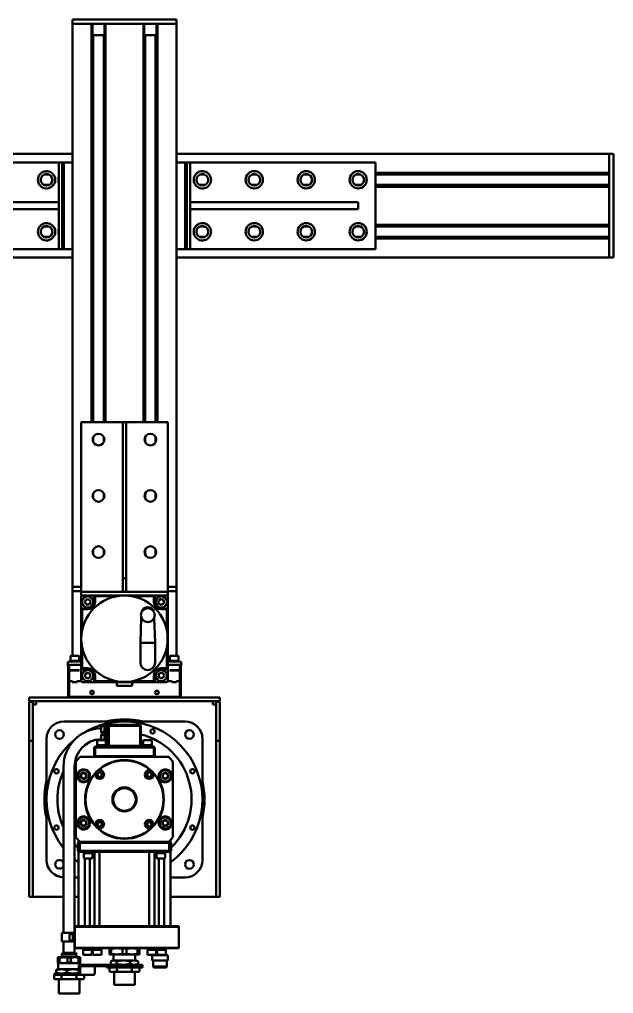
# Model space of a CAD drawing. Header units: millimetres. Extents: x 0 to 841, y 0 to 594.
# Drawn here: x 534.2 to 602.8, y 104.5 to 217 of the extents above; entities that cross this region are included whole.
import ezdxf

# ---------------------------------------------------------------- set-up
doc = ezdxf.new("R2010")
doc.units = ezdxf.units.MM
doc.header["$LTSCALE"] = 0.75
doc.layers.add('Visible', color=7, linetype='Continuous', lineweight=50)

msp = doc.modelspace()

# ---------------------------------------------------------------- linework, layer by layer
at = {"layer": 'Visible', "extrusion": (-1, 4e-16, 0)}
for p, q in [((552.2876, 216.9693), (540.2876, 216.9693)), ((540.2876, 216.9693), (540.2876, 216.8693)), ((540.2876, 216.4693), (540.2876, 216.8693)), ((552.2876, 216.4693), (540.2876, 216.4693)), ((540.2876, 216.4693), (540.2876, 151.4693)), ((542.4826, 216.4693), (540.2876, 216.4693)), ((542.4826, 216.4693), (542.4826, 170.4693)), ((542.5826, 216.4693), (542.5826, 170.4693)), ((543.9926, 216.4693), (543.9926, 170.4693)), ((544.0926, 216.4693), (544.0926, 170.4693)), ((548.4826, 216.4693), (544.0926, 216.4693)), ((548.4826, 216.4693), (548.4826, 170.4693)), ((548.5826, 216.4693), (548.5826, 170.4693)), ((549.9926, 216.4693), (549.9926, 170.4693)), ((550.0926, 216.4693), (550.0926, 170.4693)), ((552.2876, 216.4693), (550.0926, 216.4693)), ((552.2876, 216.8693), (552.2876, 216.9693)), ((552.2876, 216.8693), (552.2876, 216.4693)), ((552.2876, 216.4693), (552.2876, 151.4693)), ((542.5873, 215.1693), (542.5826, 215.1693)), ((543.9926, 215.1693), (542.5873, 215.1693)), ((542.6876, 215.1693), (542.6876, 170.4693)), ((543.8876, 215.1693), (543.8876, 170.4693)), ((549.988, 215.1693), (548.5826, 215.1693)), ((548.6876, 215.1693), (548.6876, 170.4693)), ((549.8876, 215.1693), (549.8876, 170.4693)), ((549.9926, 215.1693), (549.988, 215.1693)), ((540.2876, 201.4693), (490.2876, 201.4693)), ((552.2876, 201.4693), (602.2876, 201.4693)), ((602.2876, 201.4693), (602.2876, 189.4693)), ((602.6876, 201.4693), (602.2876, 201.4693)), ((602.2876, 201.4693), (602.2876, 199.2743)), ((602.7876, 189.5693), (602.7876, 201.3693)), ((517.6876, 200.4589), (538.1876, 200.4589)), ((538.1876, 200.4589), (538.6876, 200.4589)), ((538.6876, 190.4589), (538.6876, 200.4589)), ((539.0876, 200.4589), (538.6876, 200.4589)), ((539.0876, 200.2589), (539.2876, 200.4589)), ((539.0876, 200.4589), (539.2876, 200.4589)), ((539.0876, 190.6589), (539.0876, 200.2589)), ((539.2876, 200.4589), (539.2876, 190.4589)), ((540.2876, 200.4589), (539.2876, 200.4589)), ((553.2876, 200.4589), (552.2876, 200.4589)), ((553.2876, 200.4589), (553.4876, 200.2589)), ((553.2876, 190.4589), (553.2876, 200.4589)), ((553.2876, 200.4589), (553.4876, 200.4589)), ((553.8876, 200.4589), (553.4876, 200.4589)), ((553.4876, 200.2589), (553.4876, 190.6589)), ((553.8876, 200.4589), (553.8876, 190.4589)), ((553.8876, 200.4589), (554.3876, 200.4589)), ((554.3876, 200.4589), (574.8876, 200.4589)), ((575.2876, 200.4589), (574.8876, 200.4589)), ((575.2876, 200.4589), (575.2876, 190.4589)), ((537.5759, 199.0693), (536.9994, 199.0693)), ((554.9993, 199.0693), (555.5759, 199.0693)), ((560.9993, 199.0693), (561.5759, 199.0693)), ((566.9993, 199.0693), (567.5759, 199.0693)), ((572.9993, 199.0693), (573.5759, 199.0693)), ((575.2876, 199.2743), (602.2876, 199.2743)), ((575.2876, 199.1743), (602.2876, 199.1743)), ((575.2876, 199.0693), (602.2876, 199.0693)), ((537.6162, 197.8693), (536.9591, 197.8693)), ((554.9591, 197.8693), (555.6161, 197.8693)), ((560.9591, 197.8693), (561.6161, 197.8693)), ((566.9591, 197.8693), (567.6161, 197.8693)), ((572.9591, 197.8693), (573.6161, 197.8693)), ((575.2876, 197.8693), (602.2876, 197.8693)), ((575.2876, 197.7643), (602.2876, 197.7643)), ((575.2876, 197.6643), (602.2876, 197.6643)), ((602.2876, 197.6643), (602.2876, 193.2743)), ((519.2876, 195.8589), (538.6876, 195.8589)), ((553.8876, 195.8589), (573.2876, 195.8589)), ((573.2876, 195.8589), (573.2876, 195.0589)), ((538.6876, 195.0589), (519.2876, 195.0589)), ((573.2876, 195.0589), (553.8876, 195.0589)), ((537.5759, 193.0693), (536.9994, 193.0693)), ((554.9993, 193.0693), (555.5759, 193.0693)), ((560.9993, 193.0693), (561.5759, 193.0693)), ((566.9993, 193.0693), (567.5759, 193.0693)), ((572.9993, 193.0693), (573.5759, 193.0693)), ((575.2876, 193.2743), (602.2876, 193.2743)), ((575.2876, 193.1743), (602.2876, 193.1743)), ((575.2876, 193.0693), (602.2876, 193.0693)), ((537.6162, 191.8693), (536.9591, 191.8693)), ((554.9591, 191.8693), (555.6161, 191.8693)), ((560.9591, 191.8693), (561.6161, 191.8693)), ((566.9591, 191.8693), (567.6161, 191.8693)), ((572.9591, 191.8693), (573.6161, 191.8693)), ((575.2876, 191.8693), (602.2876, 191.8693)), ((575.2876, 191.7643), (602.2876, 191.7643)), ((575.2876, 191.6643), (602.2876, 191.6643)), ((602.2876, 191.6643), (602.2876, 189.4693)), ((538.1876, 190.4589), (517.6876, 190.4589)), ((538.6876, 190.4589), (538.1876, 190.4589)), ((538.6876, 190.4589), (539.0876, 190.4589)), ((539.2876, 190.4589), (539.0876, 190.6589)), ((539.2876, 190.4589), (539.0876, 190.4589)), ((539.2876, 190.4589), (540.2876, 190.4589)), ((552.2876, 190.4589), (553.2876, 190.4589)), ((553.4876, 190.6589), (553.2876, 190.4589)), ((553.4876, 190.4589), (553.2876, 190.4589)), ((553.4876, 190.4589), (553.8876, 190.4589)), ((554.3876, 190.4589), (553.8876, 190.4589)), ((574.8876, 190.4589), (554.3876, 190.4589)), ((574.8876, 190.4589), (575.2876, 190.4589)), ((540.2876, 189.4693), (490.2876, 189.4693)), ((552.2876, 189.4693), (602.2876, 189.4693)), ((602.2876, 189.4693), (602.6876, 189.4693)), ((541.2876, 170.4693), (541.2876, 151.2693)), ((546.0876, 170.4693), (541.2876, 170.4693)), ((546.4876, 170.4693), (546.0876, 170.4693)), ((546.0876, 152.4693), (546.0876, 170.4693)), ((551.2876, 170.4693), (546.4876, 170.4693)), ((546.4876, 170.4693), (546.4876, 152.4693)), ((551.2876, 151.2693), (551.2876, 170.4693)), ((542.6876, 168.7785), (542.6876, 168.16)), ((543.8876, 168.7785), (543.8876, 168.16)), ((548.6876, 168.7785), (548.6876, 168.16)), ((549.8876, 168.7785), (549.8876, 168.16)), ((542.6876, 162.2785), (542.6876, 161.66)), ((543.8876, 162.2785), (543.8876, 161.66)), ((548.6876, 162.2785), (548.6876, 161.66)), ((549.8876, 162.2785), (549.8876, 161.66)), ((542.6876, 155.7785), (542.6876, 155.16)), ((543.8876, 155.7785), (543.8876, 155.16)), ((548.6876, 155.7785), (548.6876, 155.16)), ((549.8876, 155.7785), (549.8876, 155.16)), ((546.4876, 152.4693), (546.0876, 152.4693)), ((546.0876, 150.8693), (546.0876, 152.4693)), ((546.4876, 152.4693), (546.4876, 150.8693)), ((541.2876, 151.4693), (540.2876, 151.4693)), ((540.2876, 151.0693), (540.2876, 151.4693)), ((541.2876, 151.4693), (540.2876, 151.4693)), ((540.2876, 151.0693), (540.2876, 150.9693)), ((541.2876, 150.9693), (540.2876, 150.9693)), ((540.2876, 150.9693), (540.2876, 143.5148)), ((541.2876, 151.2693), (541.2876, 150.8693)), ((541.2876, 150.4693), (541.2876, 150.8693)), ((541.2876, 150.8693), (551.2876, 150.8693)), ((546.0876, 150.8693), (546.4876, 150.8693)), ((552.2876, 151.4693), (551.2876, 151.4693)), ((552.2876, 151.4693), (551.2876, 151.4693)), ((551.2876, 150.8693), (551.2876, 151.2693)), ((552.2876, 150.9693), (551.2876, 150.9693)), ((551.2876, 150.4693), (551.2876, 150.8693)), ((552.2876, 151.4693), (552.2876, 151.0693)), ((552.2876, 150.9693), (552.2876, 151.0693)), ((552.2876, 150.9693), (552.2876, 143.5148)), ((541.2876, 150.3693), (541.3876, 150.4693)), ((541.3876, 150.4693), (541.2876, 150.4693)), ((541.2876, 148.9693), (541.2876, 150.3693)), ((541.3876, 150.4693), (542.7876, 150.4693)), ((541.6912, 149.7193), (541.8644, 150.0193)), ((541.8644, 149.4193), (541.6912, 149.7193)), ((541.8644, 150.0193), (542.2108, 150.0193)), ((542.2108, 150.0193), (542.384, 149.7193)), ((542.384, 149.7193), (542.2108, 149.4193)), ((549.7876, 150.4693), (542.7876, 150.4693)), ((542.7876, 150.4693), (542.8876, 150.3693)), ((542.7876, 150.4693), (542.7876, 149.7193)), ((542.8876, 150.3693), (545.3693, 150.3693)), ((542.8876, 149.7193), (542.8876, 150.3693)), ((547.206, 150.3693), (549.6876, 150.3693)), ((549.6876, 150.3693), (549.7876, 150.4693)), ((549.6876, 150.3693), (549.6876, 149.7193)), ((549.7876, 150.4693), (551.1876, 150.4693)), ((549.7876, 149.7193), (549.7876, 150.4693)), ((550.2376, 149.8925), (550.5376, 150.0657)), ((550.2376, 149.546), (550.2376, 149.8925)), ((550.5376, 150.0657), (550.8376, 149.8925)), ((550.8376, 149.8925), (550.8376, 149.546)), ((551.1876, 150.4693), (551.2876, 150.3693)), ((551.2876, 150.4693), (551.1876, 150.4693)), ((551.2876, 150.3693), (551.2876, 148.9693)), ((541.2876, 148.9693), (541.2876, 141.9693)), ((541.3876, 148.8693), (541.2876, 148.9693)), ((542.0376, 148.9693), (541.2876, 148.9693)), ((541.3876, 146.3876), (541.3876, 148.8693)), ((541.3876, 148.8693), (542.0376, 148.8693)), ((542.2108, 149.4193), (541.8644, 149.4193)), ((550.5376, 149.3728), (550.2376, 149.546)), ((550.8376, 149.546), (550.5376, 149.3728)), ((551.2876, 148.9693), (550.5376, 148.9693)), ((550.5376, 148.8693), (551.1876, 148.8693)), ((551.2876, 148.9693), (551.1876, 148.8693)), ((551.1876, 148.8693), (551.1876, 146.3876)), ((551.2876, 141.9693), (551.2876, 148.9693)), ((548.2267, 147.9353), (548.1245, 145.0093)), ((548.1246, 145.0093), (548.2314, 147.9212)), ((549.7201, 147.8605), (549.8246, 145.0093)), ((549.8247, 145.0093), (549.7248, 147.8714)), ((541.3876, 142.0693), (541.3876, 144.5509)), ((548.1245, 145.0093), (548.1245, 142.7094)), ((549.8246, 145.0093), (548.1246, 145.0093)), ((548.1246, 142.7093), (548.1246, 145.0093)), ((549.8246, 145.0093), (549.8246, 142.7093)), ((549.8247, 142.7094), (549.8247, 145.0093)), ((551.1876, 144.5509), (551.1876, 142.0693)), ((539.7543, 142.8187), (540.5376, 142.8448)), ((540.0376, 143.4548), (540.0376, 142.9148)), ((541.0376, 142.9148), (540.0376, 142.9148)), ((540.0376, 142.8448), (540.0376, 142.9148)), ((541.0376, 142.8448), (540.0376, 142.8448)), ((540.0976, 143.5148), (540.9776, 143.5148)), ((540.2376, 142.8448), (540.2376, 142.8348)), ((541.0376, 143.4548), (541.0376, 142.9148)), ((541.0376, 142.8448), (541.0376, 142.9148)), ((541.0376, 142.8615), (541.2876, 142.8698)), ((551.2876, 142.8698), (551.5376, 142.8615)), ((551.5376, 143.4548), (551.5376, 142.9148)), ((552.5376, 142.9148), (551.5376, 142.9148)), ((551.5376, 142.8448), (551.5376, 142.9148)), ((552.5376, 142.8448), (551.5376, 142.8448)), ((551.5976, 143.5148), (552.4776, 143.5148)), ((552.0376, 142.8448), (552.8209, 142.8187)), ((552.3376, 142.8448), (552.3376, 142.8348)), ((552.5376, 143.4548), (552.5376, 142.9148)), ((552.5376, 142.8448), (552.5376, 142.9148)), ((539.7543, 142.8187), (539.7876, 141.8193)), ((539.7876, 142.3693), (539.8876, 142.4693)), ((539.7876, 142.3693), (539.7876, 140.5693)), ((539.8876, 142.4693), (541.2876, 142.4693)), ((539.8876, 140.5693), (539.8876, 142.4693)), ((541.0376, 141.8593), (540.0376, 141.8593)), ((540.0376, 141.7893), (540.0376, 141.8593)), ((541.0376, 141.7893), (540.0376, 141.7893)), ((541.0376, 141.7893), (541.0376, 141.8593)), ((541.2876, 141.9693), (541.3876, 142.0693)), ((541.2876, 140.5693), (541.2876, 141.9693)), ((541.2876, 141.9693), (542.0376, 141.9693)), ((542.0376, 142.0693), (541.3876, 142.0693)), ((551.1876, 142.0693), (550.5376, 142.0693)), ((550.5376, 141.9693), (551.2876, 141.9693)), ((551.1876, 142.0693), (551.2876, 141.9693)), ((551.2876, 142.4693), (552.6876, 142.4693)), ((551.2876, 141.9693), (551.2876, 140.5693)), ((552.5376, 141.8593), (551.5376, 141.8593)), ((551.5376, 141.7893), (551.5376, 141.8593)), ((552.5376, 141.7893), (551.5376, 141.7893)), ((552.5376, 141.7893), (552.5376, 141.8593)), ((552.6876, 142.4693), (552.7876, 142.3693)), ((552.6876, 142.4693), (552.6876, 140.5693)), ((552.8209, 142.8187), (552.7876, 141.8193)), ((552.7876, 140.5693), (552.7876, 142.3693)), ((541.7376, 141.3925), (542.0376, 141.5657)), ((541.7376, 141.046), (541.7376, 141.3925)), ((542.0376, 140.8728), (541.7376, 141.046)), ((542.0376, 141.5657), (542.3376, 141.3925)), ((542.3376, 141.046), (542.0376, 140.8728)), ((542.3376, 141.3925), (542.3376, 141.046)), ((542.7876, 141.2193), (542.7876, 140.4693)), ((542.8876, 140.5693), (542.8876, 141.2193)), ((549.6876, 141.2193), (549.6876, 140.5693)), ((549.7876, 140.4693), (549.7876, 141.2193)), ((550.1912, 141.2193), (550.3644, 141.5193)), ((550.3644, 140.9193), (550.1912, 141.2193)), ((550.3644, 141.5193), (550.7108, 141.5193)), ((550.7108, 140.9193), (550.3644, 140.9193)), ((550.7108, 141.5193), (550.884, 141.2193)), ((550.884, 141.2193), (550.7108, 140.9193)), ((539.8876, 140.5693), (539.7876, 140.5693)), ((539.7876, 140.5693), (539.7876, 138.7693)), ((539.7876, 140.5693), (539.8876, 140.5693)), ((539.8876, 138.7693), (539.8876, 140.5693)), ((539.8876, 140.5693), (540.2376, 140.5693)), ((539.8876, 140.5693), (540.2876, 140.5693)), ((540.2376, 140.4393), (540.2376, 140.5693)), ((540.8376, 140.4393), (540.2376, 140.4393)), ((540.2876, 140.5693), (540.2876, 140.4693)), ((540.7876, 140.4693), (540.2876, 140.4693)), ((540.7876, 140.4693), (540.7876, 140.5693)), ((540.7876, 140.5693), (541.2876, 140.5693)), ((540.8376, 140.5693), (541.2876, 140.5693)), ((540.8376, 140.5693), (540.8376, 140.4393)), ((541.3876, 140.4693), (541.2876, 140.5693)), ((542.7876, 140.4693), (541.3876, 140.4693)), ((542.8876, 140.5693), (542.7876, 140.4693)), ((542.7876, 140.4693), (549.7876, 140.4693)), ((545.3693, 140.5693), (542.8876, 140.5693)), ((545.3876, 140.4693), (545.3876, 140.0493)), ((545.3876, 140.0493), (547.1876, 140.0493)), ((547.1876, 140.4693), (547.1876, 140.0493)), ((549.6876, 140.5693), (547.206, 140.5693)), ((549.7876, 140.4693), (549.6876, 140.5693)), ((551.1876, 140.4693), (549.7876, 140.4693)), ((551.2876, 140.5693), (551.1876, 140.4693)), ((551.2876, 140.5693), (551.7776, 140.5693)), ((551.2876, 140.5693), (551.7876, 140.5693)), ((551.7776, 140.4393), (551.7776, 140.5693)), ((552.2976, 140.4393), (551.7776, 140.4393)), ((551.7876, 140.5693), (551.7876, 140.4693)), ((552.2876, 140.4693), (551.7876, 140.4693)), ((552.2876, 140.5693), (552.6876, 140.5693)), ((552.2876, 140.4693), (552.2876, 140.5693)), ((552.2976, 140.5693), (552.6876, 140.5693)), ((552.2976, 140.5693), (552.2976, 140.4393)), ((552.7876, 140.5693), (552.6876, 140.5693)), ((552.6876, 140.5693), (552.6876, 138.7693)), ((552.6876, 140.5693), (552.7876, 140.5693)), ((552.7876, 138.7693), (552.7876, 140.5693)), ((535.2876, 138.6693), (535.2876, 138.2693)), ((535.2876, 138.6693), (557.2876, 138.6693)), ((539.7876, 138.7693), (539.8876, 138.7693)), ((539.7876, 138.7693), (539.8876, 138.6693)), ((539.8876, 138.6693), (539.8876, 138.7693)), ((552.6876, 138.7693), (539.8876, 138.7693)), ((552.7876, 138.7693), (552.6876, 138.7693)), ((552.6876, 138.6693), (552.6876, 138.7693)), ((552.6876, 138.6693), (552.7876, 138.7693)), ((557.2876, 138.6693), (557.2876, 138.2693)), ((557.2876, 138.2693), (535.2876, 138.2693)), ((535.2876, 138.1693), (535.6876, 138.1693)), ((535.2876, 136.1693), (535.2876, 138.1693)), ((535.6876, 136.1693), (535.6876, 138.1693)), ((536.0876, 137.8693), (535.6876, 137.8693)), ((536.0876, 138.2693), (536.0876, 137.8693)), ((556.4876, 137.8693), (556.4876, 138.2693)), ((556.8876, 137.8693), (556.4876, 137.8693)), ((556.8876, 138.1693), (557.2876, 138.1693)), ((556.8876, 136.1693), (556.8876, 138.1693)), ((557.2876, 138.1693), (557.2876, 136.1693)), ((535.2876, 133.6693), (535.2876, 136.1693)), ((535.6876, 136.1693), (535.6876, 133.6693)), ((556.8876, 133.6693), (556.8876, 136.1693)), ((557.2876, 136.1693), (557.2876, 133.6693)), ((539.2876, 135.9193), (553.2876, 135.9193)), ((543.5776, 134.7193), (543.5776, 135.3193)), ((543.9776, 135.3693), (543.6276, 135.3693)), ((543.7376, 135.5193), (543.6876, 135.4693)), ((543.6876, 135.4693), (543.6876, 135.3693)), ((543.7376, 135.5193), (543.7376, 135.3693)), ((544.0876, 135.5193), (543.7376, 135.5193)), ((543.9776, 134.6693), (543.9776, 135.3693)), ((544.0876, 135.3493), (543.9776, 135.3493)), ((544.1376, 135.4693), (544.0876, 135.5193)), ((544.0876, 133.7744), (544.0876, 135.5193)), ((544.3876, 135.5193), (544.0876, 135.5193)), ((544.1376, 133.5693), (544.1376, 135.4693)), ((544.3376, 135.4693), (544.1376, 135.4693)), ((544.3876, 135.5193), (544.3376, 135.4693)), ((544.3376, 133.5693), (544.3376, 135.4693)), ((548.2007, 135.9693), (544.3745, 135.9693)), ((544.3876, 135.5193), (544.3876, 133.5193)), ((544.8876, 135.5193), (544.3876, 135.5193)), ((544.4376, 135.4693), (544.4376, 133.5193)), ((544.4376, 135.4693), (544.8876, 135.4693)), ((544.4876, 135.4193), (544.4376, 135.4693)), ((548.0876, 135.4193), (544.4876, 135.4193)), ((544.4876, 135.4193), (544.4876, 133.1193)), ((544.8876, 135.4693), (544.8876, 135.5193)), ((544.8876, 135.5193), (548.0876, 135.5193)), ((548.1376, 135.4693), (548.0876, 135.5193)), ((548.1376, 135.4693), (548.0876, 135.4193)), ((548.0876, 133.1193), (548.0876, 135.4193)), ((548.1876, 135.4193), (548.1376, 135.4693)), ((548.1876, 135.4193), (548.1876, 133.1193)), ((537.2876, 119.9193), (537.2876, 133.9193)), ((543.5776, 133.7793), (543.5776, 134.3193)), ((543.9776, 134.6693), (543.6276, 134.6693)), ((543.9776, 134.3693), (543.6276, 134.3693)), ((543.6876, 134.6693), (543.6876, 134.3693)), ((543.7376, 134.6693), (543.7376, 134.3693)), ((544.0876, 134.6893), (543.9776, 134.6893)), ((543.9776, 133.7793), (543.9776, 134.3693)), ((544.0876, 134.3493), (543.9776, 134.3493)), ((555.2876, 133.9193), (555.2876, 119.9193)), ((535.2876, 133.6693), (535.6876, 133.6693)), ((535.2876, 133.6693), (535.2876, 124.4193)), ((535.6876, 124.4193), (535.6876, 133.6693)), ((542.8376, 132.9693), (542.7876, 132.9193)), ((542.7876, 131.9193), (542.7876, 132.9193)), ((542.8876, 133.0193), (542.8376, 132.9693)), ((542.8876, 132.9193), (542.8376, 132.9693)), ((542.8876, 133.0193), (549.6876, 133.0193)), ((549.6876, 132.9193), (542.8876, 132.9193)), ((542.8876, 132.9193), (542.8876, 131.9193)), ((543.136, 133.1793), (543.136, 133.7043)), ((543.136, 133.1793), (544.136, 133.1793)), ((543.142, 133.1793), (543.142, 133.0193)), ((543.211, 133.7793), (544.061, 133.7793)), ((543.5436, 133.1793), (543.636, 133.0193)), ((543.7283, 133.0193), (543.636, 133.1793)), ((544.13, 133.1793), (544.13, 133.0193)), ((544.136, 133.1793), (544.136, 133.7043)), ((544.136, 133.5676), (544.1376, 133.5693)), ((544.136, 133.5193), (544.3876, 133.5193)), ((544.1376, 133.5693), (544.3376, 133.5693)), ((544.3376, 133.5693), (544.3876, 133.5193)), ((544.3876, 133.5193), (544.4376, 133.5193)), ((544.3876, 133.1193), (544.3876, 133.5193)), ((544.3876, 133.1193), (544.4376, 133.0693)), ((544.4376, 133.0693), (544.4876, 133.1193)), ((544.4876, 133.0193), (544.4376, 133.0693)), ((548.0876, 133.1193), (544.4876, 133.1193)), ((548.0876, 133.1193), (548.1376, 133.0693)), ((548.1376, 133.0693), (548.0876, 133.0193)), ((548.1376, 133.0693), (548.1876, 133.1193)), ((548.4393, 133.1793), (548.4393, 133.7043)), ((548.4393, 133.1793), (549.4393, 133.1793)), ((548.4453, 133.1793), (548.4453, 133.0193)), ((548.5143, 133.7793), (549.3643, 133.7793)), ((548.8469, 133.1793), (548.9393, 133.0193)), ((549.0316, 133.0193), (548.9393, 133.1793)), ((549.4333, 133.1793), (549.4333, 133.0193)), ((549.4393, 133.1793), (549.4393, 133.7043)), ((549.6876, 133.0193), (549.7376, 132.9693)), ((549.7376, 132.9693), (549.6876, 132.9193)), ((549.6876, 131.9193), (549.6876, 132.9193)), ((549.7876, 132.9193), (549.7376, 132.9693)), ((549.7876, 132.9193), (549.7876, 131.9193)), ((556.8876, 133.6693), (557.2876, 133.6693)), ((556.8876, 133.6693), (556.8876, 124.4193)), ((557.2876, 124.4193), (557.2876, 133.6693)), ((551.4257, 131.8193), (541.1495, 131.8193)), ((542.7876, 131.9193), (542.8376, 131.8693)), ((542.8376, 131.8693), (542.8876, 131.9193)), ((542.8376, 131.8693), (542.8876, 131.8193)), ((542.8876, 131.9193), (549.6876, 131.9193)), ((549.6876, 131.9193), (549.7376, 131.8693)), ((549.7376, 131.8693), (549.6876, 131.8193)), ((549.7376, 131.8693), (549.7876, 131.9193)), ((539.2526, 130.7193), (539.2526, 111.4993)), ((540.5226, 130.7193), (540.5226, 111.4993)), ((540.6876, 131.2839), (540.6876, 122.5546)), ((551.8876, 122.5546), (551.8876, 131.2839)), ((541.4175, 129.9586), (541.2204, 129.6713)), ((541.2204, 129.6713), (541.3707, 129.3569)), ((541.3707, 129.3569), (541.7181, 129.3299)), ((541.7648, 129.9316), (541.4175, 129.9586)), ((541.7181, 129.3299), (541.9151, 129.6173)), ((541.7648, 129.9316), (541.9151, 129.6173)), ((542.1812, 129.4292), (542.2905, 129.4292)), ((542.2051, 129.5166), (542.3109, 129.5166)), ((542.3167, 129.5569), (542.2119, 129.5569)), ((543.4238, 130.0717), (543.1738, 129.9274)), ((543.1738, 129.9274), (543.1738, 129.6387)), ((543.1738, 129.6387), (543.4238, 129.4944)), ((543.6738, 129.9274), (543.4238, 130.0717)), ((543.4238, 129.4944), (543.6738, 129.6387)), ((543.6738, 129.6387), (543.6738, 129.9274)), ((549.0071, 130.033), (548.8627, 129.783)), ((548.8627, 129.783), (549.0071, 129.533)), ((549.2957, 130.033), (549.0071, 130.033)), ((549.0071, 129.533), (549.2957, 129.533)), ((549.4401, 129.783), (549.2957, 130.033)), ((549.2957, 129.533), (549.4401, 129.783)), ((550.8572, 129.9586), (550.6601, 129.6713)), ((550.6601, 129.6713), (550.8104, 129.3569)), ((550.8104, 129.3569), (551.1577, 129.3299)), ((551.2045, 129.9316), (550.8572, 129.9586)), ((551.1577, 129.3299), (551.3548, 129.6173)), ((551.2045, 129.9316), (551.3548, 129.6173)), ((551.6208, 129.4292), (551.7301, 129.4292)), ((551.6448, 129.5166), (551.7506, 129.5166)), ((551.7564, 129.5569), (551.6516, 129.5569)), ((535.2876, 118.1693), (535.2876, 124.4193)), ((535.6876, 124.4193), (535.6876, 118.1693)), ((541.4175, 124.5086), (541.2204, 124.2213)), ((541.2204, 124.2213), (541.3707, 123.9069)), ((541.3707, 123.9069), (541.7181, 123.8799)), ((541.7648, 124.4816), (541.4175, 124.5086)), ((541.7181, 123.8799), (541.9151, 124.1673)), ((541.7648, 124.4816), (541.9151, 124.1673)), ((542.1812, 123.9792), (542.2905, 123.9792)), ((542.2051, 124.0666), (542.3109, 124.0666)), ((542.3167, 124.1069), (542.2119, 124.1069)), ((543.2795, 124.3055), (543.1352, 124.0555)), ((543.1352, 124.0555), (543.2795, 123.8055)), ((543.5682, 124.3055), (543.2795, 124.3055)), ((543.2795, 123.8055), (543.5682, 123.8055)), ((543.7125, 124.0555), (543.5682, 124.3055)), ((543.5682, 123.8055), (543.7125, 124.0555)), ((549.1514, 124.3441), (548.9014, 124.1998)), ((548.9014, 124.1998), (548.9014, 123.9111)), ((548.9014, 123.9111), (549.1514, 123.7668)), ((549.4014, 124.1998), (549.1514, 124.3441)), ((549.1514, 123.7668), (549.4014, 123.9111)), ((549.4014, 123.9111), (549.4014, 124.1998)), ((550.8572, 124.5086), (550.6601, 124.2213)), ((550.6601, 124.2213), (550.8104, 123.9069)), ((550.8104, 123.9069), (551.1577, 123.8799)), ((551.2045, 124.4816), (550.8572, 124.5086)), ((551.1577, 123.8799), (551.3548, 124.1673)), ((551.2045, 124.4816), (551.3548, 124.1673)), ((551.6208, 123.9792), (551.7301, 123.9792)), ((551.6448, 124.0666), (551.7506, 124.0666)), ((551.7564, 124.1069), (551.6516, 124.1069)), ((556.8876, 118.1693), (556.8876, 124.4193)), ((557.2876, 124.4193), (557.2876, 118.1693)), ((540.8876, 121.9193), (540.9876, 122.0193)), ((540.8876, 120.9693), (540.8876, 121.9193)), ((540.9876, 122.1948), (540.9876, 122.0193)), ((541.0376, 122.0193), (541.0376, 122.1393)), ((541.1376, 121.9193), (541.0376, 122.0193)), ((541.1495, 122.0193), (541.0376, 122.0193)), ((541.1376, 121.9193), (541.1376, 120.9693)), ((551.4376, 121.9193), (541.1376, 121.9193)), ((551.4257, 122.0193), (541.1495, 122.0193)), ((551.5376, 122.0193), (551.4257, 122.0193)), ((551.5376, 122.0193), (551.4376, 121.9193)), ((551.4376, 120.9693), (551.4376, 121.9193)), ((551.5376, 122.1393), (551.5376, 122.0193)), ((551.5876, 122.0193), (551.5876, 122.1948)), ((551.6876, 121.9193), (551.5876, 122.0193)), ((551.6876, 121.9193), (551.6876, 120.9693)), ((540.8876, 120.9693), (540.9876, 120.8693)), ((540.9626, 120.8693), (540.9876, 120.8693)), ((540.9626, 120.8693), (540.9626, 112.2693)), ((540.9876, 120.8693), (541.0376, 120.8693)), ((541.0376, 120.8693), (541.1376, 120.9693)), ((551.5376, 120.8693), (541.0376, 120.8693)), ((551.4376, 120.9693), (541.1376, 120.9693)), ((542.5876, 120.7093), (541.5876, 120.7093)), ((541.5876, 120.7093), (541.5876, 120.1843)), ((541.5936, 120.8693), (541.5936, 120.7093)), ((541.9952, 120.8693), (542.0876, 120.7093)), ((542.18, 120.7093), (542.0876, 120.8693)), ((542.5816, 120.8693), (542.5816, 120.7093)), ((542.5876, 120.7093), (542.5876, 120.1843)), ((542.818, 120.8693), (542.818, 112.2693)), ((543.418, 120.8693), (543.418, 112.2693)), ((549.1572, 120.8693), (549.1572, 112.2693)), ((549.7572, 120.8693), (549.7572, 112.2693)), ((550.9876, 120.7093), (549.9876, 120.7093)), ((549.9876, 120.7093), (549.9876, 120.1843)), ((549.9936, 120.8693), (549.9936, 120.7093)), ((550.3952, 120.8693), (550.4876, 120.7093)), ((550.58, 120.7093), (550.4876, 120.8693)), ((550.9816, 120.8693), (550.9816, 120.7093)), ((550.9876, 120.7093), (550.9876, 120.1843)), ((551.4376, 120.9693), (551.5376, 120.8693)), ((551.5376, 120.8693), (551.5876, 120.8693)), ((551.5876, 120.8693), (551.6876, 120.9693)), ((551.5876, 120.8693), (551.6126, 120.8693)), ((551.6126, 120.8693), (551.6126, 112.2693)), ((542.5126, 120.1093), (541.6626, 120.1093)), ((541.699, 120.1093), (541.699, 112.2693)), ((542.299, 120.1093), (542.299, 112.2693)), ((550.9126, 120.1093), (550.0626, 120.1093)), ((550.2762, 120.1093), (550.2762, 112.2693)), ((550.8762, 120.1093), (550.8762, 112.2693)), ((535.2876, 115.6693), (535.2876, 118.1693)), ((535.6876, 118.1693), (535.6876, 115.6693)), ((556.8876, 115.6693), (556.8876, 118.1693)), ((557.2876, 118.1693), (557.2876, 115.6693)), ((540.9626, 117.9193), (540.5226, 117.9193)), ((553.2876, 117.9193), (551.6126, 117.9193)), ((535.2876, 115.6693), (535.6876, 115.6693)), ((535.6876, 115.6693), (536.0876, 115.6693)), ((536.0876, 115.6693), (539.2526, 115.6693)), ((540.5226, 115.6693), (540.9626, 115.6693)), ((551.6126, 115.6693), (556.4876, 115.6693)), ((556.4876, 115.6693), (556.8876, 115.6693)), ((556.8876, 115.6693), (557.2876, 115.6693)), ((539.0676, 111.4993), (539.9176, 111.4993)), ((539.0676, 110.4993), (539.0676, 111.4993)), ((539.9176, 111.4993), (540.0176, 111.4993)), ((540.3376, 111.3493), (539.9876, 111.3493)), ((540.3376, 111.4993), (540.0176, 111.4993)), ((540.5376, 111.4993), (540.3376, 111.4993)), ((540.3376, 111.4993), (540.3376, 110.4993)), ((540.5876, 112.2693), (540.5376, 112.2193)), ((552.5876, 112.2193), (540.5376, 112.2193)), ((540.5376, 112.2193), (540.5376, 109.7793)), ((540.5876, 112.2693), (552.5376, 112.2693)), ((552.5376, 112.2693), (552.5876, 112.2193)), ((552.5876, 112.2193), (552.5876, 109.7793)), ((539.9176, 110.4993), (539.0676, 110.4993)), ((539.2526, 110.4993), (539.2526, 109.2093)), ((540.0176, 110.4993), (539.9176, 110.4993)), ((539.9376, 110.6993), (539.9376, 111.2993)), ((540.3376, 110.6493), (539.9876, 110.6493)), ((540.3376, 110.4993), (540.0176, 110.4993)), ((540.5376, 110.4993), (540.3376, 110.4993)), ((540.5226, 110.4993), (540.5226, 109.2093)), ((539.1476, 109.2093), (539.0376, 109.0187)), ((539.1476, 109.2093), (540.6276, 109.2093)), ((552.5876, 109.7793), (540.5376, 109.7793)), ((552.5376, 109.7293), (540.5876, 109.7293)), ((540.6276, 109.2093), (540.7376, 109.0187)), ((542.499, 109.5693), (541.499, 109.5693)), ((541.499, 109.5693), (541.499, 108.9893)), ((541.505, 109.7293), (541.505, 109.5693)), ((542.493, 109.7293), (542.493, 109.5693)), ((542.499, 109.5693), (542.499, 108.9893)), ((543.618, 109.5693), (542.618, 109.5693)), ((542.618, 109.5693), (542.618, 108.9893)), ((542.624, 109.7293), (542.624, 109.5693)), ((543.612, 109.7293), (543.612, 109.5693)), ((543.618, 109.5693), (543.618, 108.9893)), ((544.5411, 109.7293), (544.5411, 109.6881)), ((544.7664, 109.6881), (544.5411, 109.6881)), ((544.5411, 109.6881), (544.5411, 109.0704)), ((544.7664, 109.0704), (544.7664, 109.6881)), ((546.5129, 109.6881), (546.0623, 109.6881)), ((546.0623, 109.6881), (546.0623, 109.0704)), ((546.5129, 109.0704), (546.5129, 109.6881)), ((548.0341, 109.6881), (547.8088, 109.6881)), ((547.8088, 109.6881), (547.8088, 109.0704)), ((548.0341, 109.6881), (548.0341, 109.7293)), ((548.0341, 109.0704), (548.0341, 109.6881)), ((549.9572, 109.5693), (548.9572, 109.5693)), ((548.9572, 109.5693), (548.9572, 108.9893)), ((548.9632, 109.5693), (548.9632, 109.7293)), ((549.9512, 109.5693), (549.9512, 109.7293)), ((549.9572, 109.5693), (549.9572, 108.9893)), ((551.0762, 109.5693), (550.0762, 109.5693)), ((550.0762, 109.5693), (550.0762, 108.9893)), ((550.0822, 109.7293), (550.0822, 109.5693)), ((551.0702, 109.7293), (551.0702, 109.5693)), ((551.0762, 109.5693), (551.0762, 108.9893)), ((552.5376, 109.7293), (552.5876, 109.7793)), ((538.6126, 108.7093), (538.5876, 108.6948)), ((538.5876, 108.6948), (538.5876, 108.6371)), ((538.7876, 108.6371), (538.5876, 108.6371)), ((538.5876, 108.6371), (538.5876, 108.0814)), ((538.5876, 108.0237), (538.5876, 108.0814)), ((538.7876, 108.0814), (538.5876, 108.0814)), ((538.6126, 108.0093), (538.5876, 108.0237)), ((541.1626, 108.7093), (538.6126, 108.7093)), ((541.1626, 108.0093), (538.6126, 108.0093)), ((538.6376, 108.0093), (538.6376, 107.3093)), ((538.7876, 108.0814), (538.7876, 108.6371)), ((540.7376, 109.0187), (539.0376, 109.0187)), ((539.0376, 109.0187), (539.0376, 108.7093)), ((540.0876, 108.6371), (539.6876, 108.6371)), ((539.6876, 108.6371), (539.6876, 108.0814)), ((540.0876, 108.0814), (539.6876, 108.0814)), ((540.0876, 108.0814), (540.0876, 108.6371)), ((540.7376, 109.0187), (540.7376, 108.7093)), ((541.1876, 108.6371), (540.9876, 108.6371)), ((540.9876, 108.6371), (540.9876, 108.0814)), ((541.1876, 108.0814), (540.9876, 108.0814)), ((541.1376, 108.0093), (541.1376, 107.8293)), ((541.1626, 108.7093), (541.1876, 108.6948)), ((541.1626, 108.0093), (541.1876, 108.0237)), ((541.1876, 108.6948), (541.1876, 108.6371)), ((541.1876, 108.0814), (541.1876, 108.6371)), ((541.1876, 108.0237), (541.1876, 108.0814)), ((542.499, 108.9893), (541.499, 108.9893)), ((541.519, 108.9693), (541.499, 108.9893)), ((542.479, 108.9693), (541.519, 108.9693)), ((542.479, 108.9693), (542.499, 108.9893)), ((543.618, 108.9893), (542.618, 108.9893)), ((542.638, 108.9693), (542.618, 108.9893)), ((543.598, 108.9693), (542.638, 108.9693)), ((543.598, 108.9693), (543.618, 108.9893)), ((544.5411, 109.0704), (544.5411, 109.0293)), ((544.7664, 109.0704), (544.5411, 109.0704)), ((545.4144, 109.0293), (544.5411, 109.0293)), ((544.696, 108.2055), (544.696, 107.953)), ((544.902, 108.3293), (544.7691, 108.2525)), ((544.902, 108.3293), (545.0232, 108.3293)), ((545.0232, 108.3293), (546.1463, 108.3293)), ((545.0376, 109.0293), (545.0376, 108.3293)), ((545.3505, 108.2055), (545.3505, 107.953)), ((547.1609, 109.0293), (545.4144, 109.0293)), ((546.5129, 109.0704), (546.0623, 109.0704)), ((546.1463, 108.3293), (547.4107, 108.3293)), ((546.9422, 107.953), (546.9422, 108.2055)), ((548.0341, 109.0293), (547.1609, 109.0293)), ((547.4107, 108.3293), (547.6733, 108.3293)), ((547.5376, 109.0293), (547.5376, 108.3293)), ((547.6733, 108.3293), (547.8061, 108.2525)), ((548.0341, 109.0704), (547.8088, 109.0704)), ((547.8793, 107.953), (547.8793, 108.2055)), ((548.0341, 109.0293), (548.0341, 109.0704)), ((549.9572, 108.9893), (548.9572, 108.9893)), ((548.9772, 108.9693), (548.9572, 108.9893)), ((549.9372, 108.9693), (548.9772, 108.9693)), ((549.4716, 108.9293), (549.4783, 108.9293)), ((549.4716, 108.3293), (549.4716, 108.9293)), ((549.4716, 108.3293), (549.4783, 108.3293)), ((549.9113, 108.9293), (549.4783, 108.9293)), ((549.6948, 108.3293), (549.4783, 108.3293)), ((549.5876, 107.6293), (549.5876, 108.3293)), ((549.9113, 108.3293), (549.6948, 108.3293)), ((549.7076, 108.9293), (549.7076, 108.9693)), ((549.9113, 108.9293), (549.9546, 108.9293)), ((549.9113, 108.3293), (549.9546, 108.3293)), ((549.9372, 108.9693), (549.9572, 108.9893)), ((550.8206, 108.9293), (549.9546, 108.9293)), ((550.3876, 108.3293), (549.9546, 108.3293)), ((551.0762, 108.9893), (550.0762, 108.9893)), ((550.0962, 108.9693), (550.0762, 108.9893)), ((551.0562, 108.9693), (550.0962, 108.9693)), ((550.8206, 108.3293), (550.3876, 108.3293)), ((550.8206, 108.9293), (550.8639, 108.9293)), ((550.8206, 108.3293), (550.8639, 108.3293)), ((551.2969, 108.9293), (550.8639, 108.9293)), ((551.0804, 108.3293), (550.8639, 108.3293)), ((551.0562, 108.9693), (551.0762, 108.9893)), ((551.0676, 108.9293), (551.0676, 108.9806)), ((551.2969, 108.3293), (551.0804, 108.3293)), ((551.1876, 107.6293), (551.1876, 108.3293)), ((551.2969, 108.9293), (551.3036, 108.9293)), ((551.2969, 108.3293), (551.3036, 108.3293)), ((551.3036, 108.3293), (551.3036, 108.9293)), ((538.3861, 107.1855), (538.3861, 106.933)), ((538.502, 107.3093), (538.4815, 107.2974)), ((538.502, 107.3093), (539.0009, 107.3093)), ((539.0009, 107.3093), (540.3663, 107.3093)), ((539.6156, 107.1855), (539.6156, 106.933)), ((540.3663, 107.3093), (541.0339, 107.3093)), ((541.0196, 107.8229), (541.0196, 107.6793)), ((541.0471, 107.6793), (541.0196, 107.6793)), ((541.0471, 107.8293), (541.0334, 107.8293)), ((541.0339, 106.8593), (541.0339, 107.6293)), ((541.0471, 107.6793), (541.0471, 107.8293)), ((545.1201, 107.8293), (541.0471, 107.8293)), ((545.1201, 107.6793), (541.0471, 107.6793)), ((541.1586, 107.6293), (541.1586, 106.8593)), ((542.8542, 106.8593), (542.8542, 107.6293)), ((544.2086, 107.5091), (544.2086, 107.6793)), ((544.2086, 107.5091), (548.3666, 107.5091)), ((544.6422, 107.5091), (544.5556, 107.4591)), ((544.5556, 107.4591), (544.5556, 107.0791)), ((544.6422, 107.0291), (544.5556, 107.0791)), ((544.6504, 107.0291), (544.6422, 107.0291)), ((545.3268, 107.0291), (544.6504, 107.0291)), ((544.902, 107.8293), (544.7691, 107.906)), ((545.0876, 107.0291), (545.0876, 105.5293)), ((545.1201, 107.8293), (548.3876, 107.8293)), ((545.1201, 107.6793), (548.3876, 107.6793)), ((545.6112, 107.0291), (545.3268, 107.0291)), ((545.4216, 107.0791), (545.4216, 107.4591)), ((546.964, 107.0291), (545.6112, 107.0291)), ((547.2485, 107.0291), (546.964, 107.0291)), ((547.1536, 107.0791), (547.1536, 107.4591)), ((547.9248, 107.0291), (547.2485, 107.0291)), ((547.4876, 107.0291), (547.4876, 105.5293)), ((547.6733, 107.8293), (547.8061, 107.906)), ((547.9331, 107.0291), (547.9248, 107.0291)), ((547.9331, 107.5091), (548.0197, 107.4591)), ((547.9331, 107.0291), (548.0197, 107.0791)), ((548.0197, 107.0791), (548.0197, 107.4591)), ((548.3666, 107.5091), (548.3666, 107.6793)), ((548.3876, 107.8293), (548.3876, 107.6793)), ((551.1876, 107.6293), (549.5876, 107.6293)), ((549.6876, 107.5293), (549.5876, 107.6293)), ((551.0876, 107.5293), (549.6876, 107.5293)), ((551.0876, 107.5293), (551.1876, 107.6293)), ((538.2422, 106.6593), (538.1556, 106.6093)), ((538.1556, 106.6093), (538.1556, 106.2293)), ((538.2422, 106.1793), (538.1556, 106.2293)), ((538.2203, 106.8093), (538.9974, 106.8093)), ((538.2203, 106.8093), (538.2203, 106.6593)), ((538.2203, 106.6593), (538.8681, 106.6593)), ((538.2422, 106.1793), (538.2504, 106.1793)), ((538.9268, 106.1793), (538.2504, 106.1793)), ((538.502, 106.8093), (538.4815, 106.8211)), ((538.6876, 106.1793), (538.6876, 104.5093)), ((538.9268, 106.6593), (538.8681, 106.6593)), ((538.9268, 106.6593), (539.2112, 106.6593)), ((538.9268, 106.1793), (539.2112, 106.1793)), ((538.9974, 106.8093), (540.9924, 106.8093)), ((539.0216, 106.6093), (539.0216, 106.2293)), ((539.2523, 106.6593), (539.2112, 106.6593)), ((540.564, 106.1793), (539.2112, 106.1793)), ((540.9924, 106.6593), (539.2523, 106.6593)), ((540.564, 106.1793), (540.8485, 106.1793)), ((540.7536, 106.6093), (540.7536, 106.2293)), ((541.5248, 106.1793), (540.8485, 106.1793)), ((540.9924, 106.6593), (542.688, 106.6593)), ((541.0876, 106.1793), (541.0876, 104.5093)), ((541.5331, 106.1793), (541.5248, 106.1793)), ((541.5331, 106.6593), (541.6197, 106.6093)), ((541.5331, 106.1793), (541.6197, 106.2293)), ((541.6197, 106.2293), (541.6197, 106.6093)), ((547.4876, 105.5293), (545.0876, 105.5293)), ((541.0876, 104.5093), (538.6876, 104.5093))]:
    msp.add_line(p, q, dxfattribs=at)
at = {"layer": 'Visible', "extrusion": (0, 0, -1)}
for centre, radius in [((-537.2876, 198.4589), 0.675), ((-555.2876, 198.4589), 0.675), ((-561.2876, 198.4589), 1), ((-561.2876, 198.4589), 0.675), ((-567.2876, 198.4589), 1), ((-567.2876, 198.4589), 0.675), ((-573.2876, 198.4589), 1), ((-573.2876, 198.4589), 0.675), ((-561.2876, 192.4589), 1), ((-567.2876, 192.4589), 1), ((-573.2876, 192.4589), 1), ((-537.2876, 192.4589), 0.675), ((-555.2876, 192.4589), 0.675), ((-561.2876, 192.4589), 0.675), ((-567.2876, 192.4589), 0.675), ((-573.2876, 192.4589), 0.675), ((-543.2876, 168.4693), 0.675), ((-549.2876, 168.4693), 0.675), ((-543.2876, 161.9693), 0.675), ((-549.2876, 161.9693), 0.675), ((-543.2876, 155.4693), 0.675), ((-549.2876, 155.4693), 0.675), ((-546.2876, 145.4693), 4.9853), ((-548.9876, 148.1822), 0.8), ((-542.5376, 139.2693), 0.2067), ((-550.0376, 139.2693), 0.2067), ((-538.7876, 134.4193), 0.5), ((-553.7876, 134.4193), 0.5), ((-546.2876, 126.9193), 4.55), ((-541.5678, 129.6443), 0.65), ((-541.5678, 129.6443), 0.3), ((-543.4238, 129.783), 0.5), ((-549.1514, 129.783), 0.5), ((-551.0074, 129.6443), 0.65), ((-551.0074, 129.6443), 0.3), ((-546.2876, 126.9193), 1.4), ((-546.2876, 126.9193), 1.3), ((-541.5678, 124.1943), 0.65), ((-551.0074, 124.1943), 0.65), ((-541.5678, 124.1943), 0.3), ((-543.4238, 124.0555), 0.5), ((-549.1514, 124.0555), 0.5), ((-551.0074, 124.1943), 0.3), ((-553.7876, 119.4193), 0.5)]:
    msp.add_circle(centre, radius, dxfattribs=at)
at = {"layer": 'Visible'}
for centre, radius in [((542.0376, 149.7193), 0.65), ((550.5376, 149.7193), 0.65), ((542.0376, 141.2193), 0.65), ((550.5376, 141.2193), 0.65), ((549.5404, 134.7722), 0.25), ((538.4346, 130.1721), 0.25), ((554.1406, 130.1721), 0.25), ((538.4346, 123.6664), 0.25), ((554.1406, 123.6664), 0.25)]:
    msp.add_circle(centre, radius, dxfattribs=at)
for centre, radius, start, end in [((602.6876, 201.3693), 0.1, 0, 90), ((537.2876, 198.4589), 1, 334.158067, 25.841933), ((548.1608, 198.4589), 9.4825, 177.365503, 182.634497), ((544.4144, 198.4589), 9.4825, 357.365503, 2.634497), ((555.2876, 198.4589), 1, 154.158067, 205.841933), ((537.2876, 192.4589), 1, 334.158067, 25.841933), ((548.1608, 192.4589), 9.4825, 177.365503, 182.634497), ((544.4144, 192.4589), 9.4825, 357.365503, 2.634497), ((555.2876, 192.4589), 1, 154.158067, 205.841933), ((602.6876, 189.5693), 0.1, 270, 0), ((542.0376, 149.7193), 0.85, 270, 0), ((550.5376, 149.7193), 0.85, 180, 270), ((548.9746, 148.3785), 0.7265, 18.709987, 168.866522), ((548.9751, 148.3718), 0.732, 17.924658, 60.05237), ((542.0376, 141.2193), 0.85, 0, 90), ((548.9746, 142.7094), 0.8501, 180, 0), ((550.5376, 141.2193), 0.85, 90, 180), ((546.2876, 126.9193), 9.25, 76.648816, 103.351184), ((543.6876, 130.7193), 3.165, 91.991724, 180), ((546.2876, 126.9193), 7.1, 136.358741, 142.067209), ((546.2876, 126.9193), 7.1, 37.932791, 43.641259), ((541.5678, 129.6443), 0.3484, 175.555223, 235.555223), ((541.5678, 129.6443), 0.3484, 115.555223, 175.555223), ((541.5678, 129.6443), 0.3484, 235.555223, 295.555223), ((541.5678, 129.6443), 0.3484, 55.555223, 115.555223), ((541.5678, 129.6443), 0.3484, 295.555223, 355.555223), ((541.5678, 129.6443), 0.3484, 355.555223, 55.555223), ((551.0074, 129.6443), 0.3484, 175.555223, 235.555223), ((551.0074, 129.6443), 0.3484, 115.555223, 175.555223), ((551.0074, 129.6443), 0.3484, 235.555223, 295.555223), ((551.0074, 129.6443), 0.3484, 55.555223, 115.555223), ((551.0074, 129.6443), 0.3484, 295.555223, 355.555223), ((551.0074, 129.6443), 0.3484, 355.555223, 55.555223), ((546.2876, 126.9193), 9.25, 166.648816, 193.351184), ((546.2876, 126.9193), 9.25, 346.648816, 13.351184), ((541.5678, 124.1943), 0.3484, 175.555223, 235.555223), ((541.5678, 124.1943), 0.3484, 115.555223, 175.555223), ((541.5678, 124.1943), 0.3484, 235.555223, 295.555223), ((541.5678, 124.1943), 0.3484, 55.555223, 115.555223), ((541.5678, 124.1943), 0.3484, 295.555223, 355.555223), ((541.5678, 124.1943), 0.3484, 355.555223, 55.555223), ((551.0074, 124.1943), 0.3484, 175.555223, 235.555223), ((551.0074, 124.1943), 0.3484, 115.555223, 175.555223), ((551.0074, 124.1943), 0.3484, 235.555223, 295.555223), ((551.0074, 124.1943), 0.3484, 55.555223, 115.555223), ((551.0074, 124.1943), 0.3484, 295.555223, 355.555223), ((551.0074, 124.1943), 0.3484, 355.555223, 55.555223)]:
    msp.add_arc(centre, radius, start, end, dxfattribs=at)
at = {"layer": 'Visible', "extrusion": (0, 0, -1)}
for centre, radius, start, end in [((-537.2876, 198.4589), 1, 205.841933, 154.158067), ((-555.2876, 198.4589), 1, 25.841933, 334.158067), ((-537.2876, 192.4589), 1, 205.841933, 154.158067), ((-555.2876, 192.4589), 1, 25.841933, 334.158067), ((-541.3876, 150.3693), 0.1, 0, 90), ((-542.0376, 149.7193), 0.75, 180, 270), ((-550.5376, 149.7193), 0.75, 270, 0), ((-551.1876, 150.3693), 0.1, 90, 180), ((-540.0976, 143.4548), 0.06, 0, 90), ((-540.9776, 143.4548), 0.06, 90, 180), ((-551.5976, 143.4548), 0.06, 0, 90), ((-552.4776, 143.4548), 0.06, 90, 180), ((-542.0376, 141.2193), 0.75, 90, 180), ((-548.9746, 142.7093), 0.85, 270, 0), ((-548.9746, 142.7093), 0.85, 180, 270), ((-550.5376, 141.2193), 0.75, 0, 90), ((-546.2876, 126.9193), 9, 60.867908, 233.724631), ((-539.2876, 133.9193), 2, 0, 90), ((-543.6876, 130.7193), 4.435, 0, 88.578764), ((-543.6276, 135.3193), 0.05, 0, 90), ((-553.2876, 133.9193), 2, 90, 180), ((-546.2876, 126.9193), 9, 321.413428, 50.371403), ((-543.6276, 134.7193), 0.05, 270, 0), ((-543.6276, 134.3193), 0.05, 0, 90), ((-546.2876, 126.9193), 7.75, 104.191366, 225.831233), ((-546.2876, 126.9193), 7.75, 52.267841, 58.97147), ((-543.211, 133.7043), 0.075, 0, 90), ((-544.061, 133.7043), 0.075, 90, 180), ((-548.5143, 133.7043), 0.075, 0, 90), ((-549.3643, 133.7043), 0.075, 90, 180), ((-546.2876, 126.9193), 4.5, 47.925384, 132.074616), ((-546.2876, 126.9193), 7.75, 335.195145, 24.804855), ((-541.5678, 129.6443), 0.754, 196.571865, 186.652804), ((-546.2876, 126.9193), 4.5, 317.925384, 42.074616), ((-541.5678, 129.6443), 0.754, 189.75091, 196.571865), ((-543.4238, 129.783), 0.25, 0, 60), ((-543.4238, 129.783), 0.25, 300, 0), ((-543.4238, 129.783), 0.25, 60, 120), ((-543.4238, 129.783), 0.25, 240, 300), ((-543.4238, 129.783), 0.25, 120, 180), ((-543.4238, 129.783), 0.25, 180, 240), ((-549.1514, 129.783), 0.25, 330, 30), ((-549.1514, 129.783), 0.25, 30, 90), ((-549.1514, 129.783), 0.25, 270, 330), ((-549.1514, 129.783), 0.25, 90, 150), ((-549.1514, 129.783), 0.25, 210, 270), ((-549.1514, 129.783), 0.25, 150, 210), ((-546.2876, 126.9193), 4.5, 137.925384, 222.074616), ((-551.0074, 129.6443), 0.754, 196.571865, 186.652804), ((-551.0074, 129.6443), 0.754, 189.75091, 196.571865), ((-541.5678, 124.1943), 0.754, 196.571865, 186.652804), ((-551.0074, 124.1943), 0.754, 196.571865, 186.652804), ((-541.5678, 124.1943), 0.754, 189.75091, 196.571865), ((-543.4238, 124.0555), 0.25, 330, 30), ((-543.4238, 124.0555), 0.25, 30, 90), ((-543.4238, 124.0555), 0.25, 270, 330), ((-543.4238, 124.0555), 0.25, 90, 150), ((-543.4238, 124.0555), 0.25, 210, 270), ((-543.4238, 124.0555), 0.25, 150, 210), ((-549.1514, 124.0555), 0.25, 0, 60), ((-549.1514, 124.0555), 0.25, 300, 0), ((-549.1514, 124.0555), 0.25, 60, 120), ((-549.1514, 124.0555), 0.25, 240, 300), ((-549.1514, 124.0555), 0.25, 120, 180), ((-549.1514, 124.0555), 0.25, 180, 240), ((-551.0074, 124.1943), 0.754, 189.75091, 196.571865), ((-546.2876, 126.9193), 4.5, 227.925384, 312.074616), ((-546.2876, 126.9193), 7.75, 314.168767, 318.062215), ((-546.2876, 126.9193), 7.1, 316.358741, 322.067209), ((-546.2876, 126.9193), 7.1, 217.932791, 223.641259), ((-539.2876, 119.9193), 2, 271.002727, 0), ((-538.7876, 119.4193), 0.5, 201.565185, 158.434815), ((-546.2876, 126.9193), 9, 306.275369, 309.833258), ((-541.6626, 120.1843), 0.075, 270, 0), ((-542.5126, 120.1843), 0.075, 180, 270), ((-550.0626, 120.1843), 0.075, 270, 0), ((-550.9126, 120.1843), 0.075, 180, 270), ((-553.2876, 119.9193), 2, 180, 270), ((-539.9876, 111.2993), 0.05, 0, 90), ((-539.9876, 110.6993), 0.05, 270, 0)]:
    msp.add_arc(centre, radius, start, end, dxfattribs=at)
for centre, major_axis, ratio, start_param, end_param in [((548.9746, 148.3713), (-0.5181, 0.5181), 0.99999954, 5.67380776, 6.5456725), ((540.9924, 106.8593), (0, 0.2), 0.83122289, 1.57079633, 3.14159265), ((540.9924, 106.8593), (0, 0.05), 0.83122289, 1.57079633, 3.14159265), ((541.2002, 107.6293), (0, 0.2), 0.83122289, -1.57079633, -1.31811607)]:
    msp.add_ellipse(centre, major_axis=major_axis, ratio=ratio, start_param=start_param, end_param=end_param, dxfattribs=at)
at = {"layer": 'Visible'}
for centre, major_axis, ratio, start_param, end_param in [((541.0334, 107.6293), (0, 0.2), 0.27528358, 0, 0.25268026), ((541.2002, 107.6293), (0, 0.05), 0.83122289, 0, 1.57079633), ((542.688, 106.8593), (0, 0.2), 0.83122289, 3.14159265, 4.71238898), ((542.8958, 107.6293), (0, 0.05), 0.83122289, 0, 1.57079633)]:
    msp.add_ellipse(centre, major_axis=major_axis, ratio=ratio, start_param=start_param, end_param=end_param, dxfattribs=at)
at = {"layer": 'Visible', "extrusion": (0.707107, 0.707107, 0)}
msp.add_open_spline([(540.5376, 109.7793), (540.5543, 109.7626), (540.5709, 109.7459), (540.5876, 109.7293)], degree=3, dxfattribs=at)
at = {"layer": 'Visible'}
for points, weights in [([(544.7664, 109.6881), (545.104, 109.7293), (545.4144, 109.7293)], [1.77667369973, 1.85474968396, 1.85474968396]), ([(545.4144, 109.7293), (545.7247, 109.7293), (546.0623, 109.6881)], [1.85474968396, 1.85474968396, 1.77667369973]), ([(546.5129, 109.6881), (546.8505, 109.7293), (547.1609, 109.7293)], [1.77667369973, 1.85474968396, 1.85474968396]), ([(547.1609, 109.7293), (547.4712, 109.7293), (547.8088, 109.6881)], [1.85474968396, 1.85474968396, 1.77667369973]), ([(538.7876, 108.6371), (539.2376, 108.7484), (539.6876, 108.6371)], [1.45768675487, 1.56981650524, 1.45768675487]), ([(539.6876, 108.0814), (539.2376, 107.9701), (538.7876, 108.0814)], [1.49203621812, 1.60680823489, 1.49203621812]), ([(540.0876, 108.6371), (540.5376, 108.7484), (540.9876, 108.6371)], [1.45768675487, 1.56981650524, 1.45768675487]), ([(540.9876, 108.0814), (540.5376, 107.9701), (540.0876, 108.0814)], [1.49203621812, 1.60680823489, 1.49203621812]), ([(544.696, 108.2055), (544.8713, 108.3293), (545.0232, 108.3293)], [1.27627944171, 1.375, 1.375]), ([(545.4144, 109.0293), (545.104, 109.0293), (544.7664, 109.0704)], [1.85474968396, 1.85474968396, 1.77667369973]), ([(545.0232, 108.3293), (545.1751, 108.3293), (545.3505, 108.2055)], [1.375, 1.375, 1.27627944178]), ([(545.3505, 108.2055), (545.777, 108.3293), (546.1463, 108.3293)], [1.27627944153, 1.375, 1.375]), ([(546.0623, 109.0704), (545.7247, 109.0293), (545.4144, 109.0293)], [1.77667369973, 1.85474968396, 1.85474968396]), ([(546.1463, 108.3293), (546.5157, 108.3293), (546.9422, 108.2055)], [1.375, 1.375, 1.27627944178]), ([(547.1609, 109.0293), (546.8505, 109.0293), (546.5129, 109.0704)], [1.85474968396, 1.85474968396, 1.77667369973]), ([(546.9422, 108.2055), (547.1933, 108.3293), (547.4107, 108.3293)], [1.27627944153, 1.375, 1.375]), ([(547.8088, 109.0704), (547.4712, 109.0293), (547.1609, 109.0293)], [1.77667369973, 1.85474968396, 1.85474968396]), ([(547.4107, 108.3293), (547.6282, 108.3293), (547.8793, 108.2055)], [1.375, 1.375, 1.27627944178]), ([(547.8793, 108.2055), (547.8417, 108.232), (547.8061, 108.2525)], [1.27627944158, 1.29619149909, 1.31208727022]), ([(538.3861, 107.1855), (538.7156, 107.3093), (539.0009, 107.3093)], [1.27627944171, 1.375, 1.375]), ([(538.4815, 107.2974), (538.4369, 107.2717), (538.3861, 107.1855)], [1.36491672346, 1.34344961663, 1.27627944151]), ([(538.3861, 106.933), (538.7156, 106.8093), (539.0009, 106.8093)], [1.27627944163, 1.375, 1.375]), ([(538.3861, 106.933), (538.4369, 106.8468), (538.4815, 106.8211)], [1.27627944163, 1.34344961665, 1.36491672346]), ([(539.0009, 107.3093), (539.2861, 107.3093), (539.6156, 107.1855)], [1.375, 1.375, 1.27627944178]), ([(539.0009, 106.8093), (539.2861, 106.8093), (539.6156, 106.933)], [1.375, 1.375, 1.27627944163]), ([(539.6156, 107.1855), (540.0179, 107.3093), (540.3663, 107.3093)], [1.27627944153, 1.375, 1.375]), ([(539.6156, 106.933), (540.0179, 106.8093), (540.3663, 106.8093)], [1.27627944163, 1.375, 1.375]), ([(540.3663, 107.3093), (540.6806, 107.3093), (541.0339, 107.21)], [1.375, 1.375, 1.29466823427]), ([(540.3663, 106.8093), (540.6806, 106.8093), (541.0339, 106.9085)], [1.375, 1.375, 1.29466823427]), ([(544.5556, 107.4591), (544.6042, 107.4871), (544.6504, 107.5091)], [1.28402614386, 1.30363895177, 1.31937879216]), ([(545.0232, 107.8293), (544.8713, 107.8293), (544.696, 107.953)], [1.375, 1.375, 1.27627944163]), ([(545.0232, 107.8293), (545.1751, 107.8293), (545.3505, 107.953)], [1.375, 1.375, 1.27627944163]), ([(545.3268, 107.5091), (545.373, 107.4871), (545.4216, 107.4591)], [1.31937879216, 1.30363895187, 1.28402614411]), ([(545.3505, 107.953), (545.777, 107.8293), (546.1463, 107.8293)], [1.27627944163, 1.375, 1.375]), ([(545.4216, 107.4591), (545.5188, 107.4871), (545.6112, 107.5091)], [1.28402614388, 1.30363895177, 1.31937879216]), ([(546.1463, 107.8293), (546.5157, 107.8293), (546.9422, 107.953)], [1.375, 1.375, 1.27627944163]), ([(546.9422, 107.953), (547.1933, 107.8293), (547.4107, 107.8293)], [1.27627944163, 1.375, 1.375]), ([(546.964, 107.5091), (547.0564, 107.4871), (547.1536, 107.4591)], [1.31937879216, 1.30363895187, 1.28402614411]), ([(547.1536, 107.4591), (547.2023, 107.4871), (547.2485, 107.5091)], [1.28402614388, 1.30363895177, 1.31937879216]), ([(547.4107, 107.8293), (547.6282, 107.8293), (547.8793, 107.953)], [1.375, 1.375, 1.27627944163]), ([(547.8793, 107.953), (547.8417, 107.9265), (547.8061, 107.906)], [1.27627944163, 1.29619149911, 1.31208727022]), ([(547.9248, 107.5091), (547.971, 107.4871), (548.0197, 107.4591)], [1.31937879216, 1.30363895181, 1.28402614398]), ([(538.1556, 106.6093), (538.2042, 106.6373), (538.2504, 106.6593)], [1.28402614411, 1.30363895187, 1.31937879216]), ([(538.2504, 106.1793), (538.2042, 106.2012), (538.1556, 106.2293)], [1.31937879216, 1.30363895181, 1.28402614398]), ([(538.9268, 106.6593), (538.973, 106.6373), (539.0216, 106.6093)], [1.31937879216, 1.30363895177, 1.28402614388]), ([(539.0216, 106.2293), (538.973, 106.2012), (538.9268, 106.1793)], [1.28402614398, 1.30363895181, 1.31937879216]), ([(539.0216, 106.6093), (539.1188, 106.6373), (539.2112, 106.6593)], [1.28402614411, 1.30363895187, 1.31937879216]), ([(539.2112, 106.1793), (539.1188, 106.2012), (539.0216, 106.2293)], [1.31937879216, 1.30363895181, 1.28402614398]), ([(540.564, 106.6593), (540.6564, 106.6373), (540.7536, 106.6093)], [1.31937879216, 1.30363895177, 1.28402614388]), ([(540.7536, 106.2293), (540.6564, 106.2012), (540.564, 106.1793)], [1.28402614398, 1.30363895181, 1.31937879216]), ([(540.7536, 106.6093), (540.8023, 106.6373), (540.8485, 106.6593)], [1.28402614411, 1.30363895187, 1.31937879216]), ([(540.8485, 106.1793), (540.8023, 106.2012), (540.7536, 106.2293)], [1.31937879216, 1.30363895181, 1.28402614398]), ([(541.5248, 106.6593), (541.571, 106.6373), (541.6197, 106.6093)], [1.31937879216, 1.30363895185, 1.28402614409]), ([(541.6197, 106.2293), (541.571, 106.2012), (541.5248, 106.1793)], [1.28402614398, 1.30363895181, 1.31937879216])]:
    msp.add_rational_spline(points, weights, degree=2, dxfattribs=at)
at = {"layer": 'Visible', "extrusion": (-1.08067e-11, -2.27673e-11, -1)}
for points in [[(544.6504, 107.0291), (544.6042, 107.051), (544.5556, 107.0791)], [(547.2485, 107.0291), (547.2023, 107.051), (547.1536, 107.0791)]]:
    msp.add_rational_spline(points, [1.31937879216, 1.30363895181, 1.28402614398], degree=2, dxfattribs=at)
at = {"layer": 'Visible', "extrusion": (1.08067e-11, -2.27673e-11, -1)}
for points in [[(545.4216, 107.0791), (545.373, 107.051), (545.3268, 107.0291)], [(548.0197, 107.0791), (547.971, 107.051), (547.9248, 107.0291)]]:
    msp.add_rational_spline(points, [1.28402614398, 1.30363895181, 1.31937879216], degree=2, dxfattribs=at)
at = {"layer": 'Visible', "extrusion": (-5.4033e-12, -2.27673e-11, -1)}
msp.add_rational_spline([(545.6112, 107.0291), (545.5188, 107.051), (545.4216, 107.0791)], [1.31937879216, 1.30363895181, 1.28402614398], degree=2, dxfattribs=at)
at = {"layer": 'Visible', "extrusion": (5.4033e-12, -2.27673e-11, -1)}
msp.add_rational_spline([(547.1536, 107.0791), (547.0564, 107.051), (546.964, 107.0291)], [1.28402614398, 1.30363895181, 1.31937879216], degree=2, dxfattribs=at)

doc.saveas('drawing.dxf')
